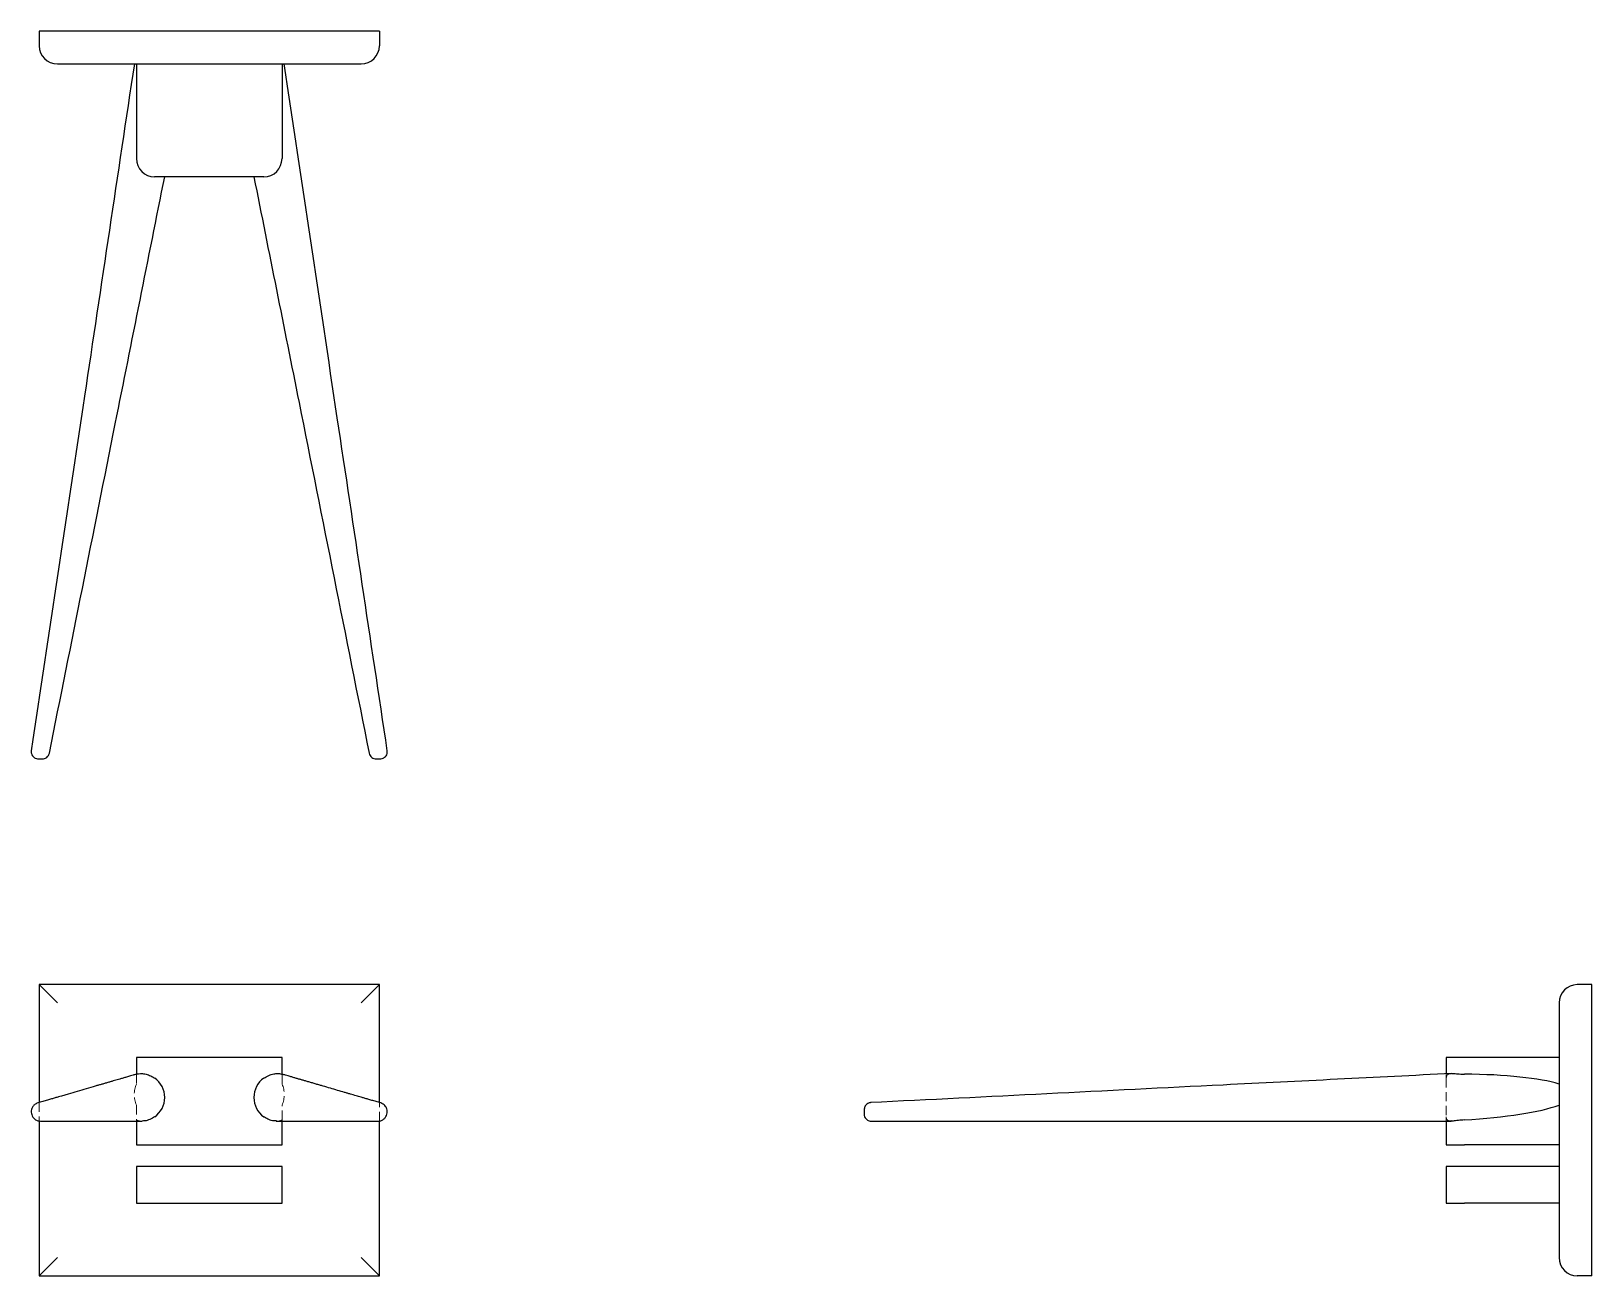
# Model space of a CAD drawing. Header units: millimetres. Extents: x 59 to 273, y 37 to 208.
import ezdxf

# ---------------------------------------------------------------- set-up
doc = ezdxf.new("R2010")
doc.units = ezdxf.units.MM
doc.linetypes.add('HIDDEN', pattern=[1.905, 1.27, -0.635])

msp = doc.modelspace()

# ---------------------------------------------------------------- linework, layer by layer
at = {"color": 7, "linetype": 'Continuous', "lineweight": 25}
for p, q in [((59.68, 208), (59.68, 206)), ((106.43, 208), (59.68, 208)), ((106.43, 208), (106.43, 206)), ((62.18, 203.5), (103.93, 203.5)), ((73.05, 203.5), (73.05, 190.5)), ((93.05, 203.5), (93.05, 190.5)), ((90.55, 188), (75.55, 188)), ((62.18, 74.5), (59.68, 77)), ((106.43, 77), (59.68, 77)), ((59.68, 77), (59.68, 60.8)), ((103.93, 74.5), (106.43, 77)), ((106.43, 60.8), (106.43, 77)), ((273, 77), (271, 77)), ((273, 37), (273, 77)), ((268.5, 74.5), (268.5, 39.5)), ((73.05, 67), (73.05, 64.7)), ((75.55, 67), (73.05, 67)), ((90.55, 67), (75.55, 67)), ((93.05, 67), (90.55, 67)), ((93.05, 64.7), (93.05, 67)), ((253, 67), (253, 64.75)), ((255.5, 67), (253, 67)), ((268.5, 67), (255.5, 67)), ((59.68, 58.28), (59.68, 37)), ((73.05, 58.25), (73.05, 55)), ((93.05, 55), (93.05, 58.25)), ((106.43, 37), (106.43, 58.27)), ((253, 58.25), (253, 55)), ((73.05, 55), (75.55, 55)), ((75.55, 55), (90.55, 55)), ((90.55, 55), (93.05, 55)), ((253, 55), (255.5, 55)), ((268.5, 55), (255.5, 55)), ((73.05, 52), (73.05, 47)), ((75.55, 52), (73.05, 52)), ((90.55, 52), (75.55, 52)), ((93.05, 52), (90.55, 52)), ((93.05, 47), (93.05, 52)), ((253, 52), (253, 47)), ((255.5, 52), (253, 52)), ((268.5, 52), (255.5, 52)), ((73.05, 47), (75.55, 47)), ((75.55, 47), (90.55, 47)), ((90.55, 47), (93.05, 47)), ((253, 47), (255.5, 47)), ((268.5, 47), (255.5, 47)), ((62.18, 39.5), (59.68, 37)), ((103.93, 39.5), (106.43, 37)), ((59.68, 37), (106.43, 37)), ((273, 37), (271, 37))]:
    msp.add_line(p, q, dxfattribs=at)
at = {"color": 7, "linetype": 'HIDDEN', "lineweight": 18}
for p, q in [((106.25, 108.01), (106.31, 108.01)), ((73.05, 64.7), (73.14, 64.72)), ((73.05, 64.7), (73.05, 63.33)), ((93, 64.72), (93.05, 64.7)), ((93.05, 63.33), (93.05, 64.7)), ((253, 64.75), (253, 64.15)), ((253, 64.15), (253, 58.85)), ((59.68, 60.8), (59.68, 58.28)), ((73.05, 60.44), (73.05, 58.42)), ((93.05, 58.42), (93.05, 60.44)), ((106.43, 58.27), (106.43, 60.8)), ((73.05, 58.42), (73.05, 58.25)), ((93.05, 58.25), (93.05, 58.42)), ((253, 58.85), (253, 58.25))]:
    msp.add_line(p, q, dxfattribs=at)
at = {"color": 7, "linetype": 'Continuous', "lineweight": 25}
for centre, radius, start, end in [((62.18, 206), 2.5, 180, 270), ((103.93, 206), 2.5, 270, 0), ((75.55, 190.5), 2.5, 180, 270), ((90.55, 190.5), 2.5, 270, 0), ((271, 74.5), 2.5, 90, 180), ((73.68, 61.5), 3.25, 305.2344, 54.7656), ((92.43, 61.5), 3.25, 125.2344, 234.7656), ((271, 39.5), 2.5, 180, 270)]:
    msp.add_arc(centre, radius, start, end, dxfattribs=at)
at = {"color": 7, "linetype": 'HIDDEN', "lineweight": 18}
for centre, start, end in [((76.39, 61.89), 156.567, 203.433), ((89.72, 61.89), 336.567, 23.433)]:
    msp.add_arc(centre, 3.64, start, end, dxfattribs=at)
at = {"color": 7, "linetype": 'Continuous', "lineweight": 25}
for start_param, end_param in [(3.607226, 4.52039), (1.753873, 2.667037)]:
    msp.add_ellipse((252.06, 61.48), major_axis=(-18.44, -0.48), ratio=0.173094, start_param=start_param, end_param=end_param, dxfattribs=at)
for points, knots in [([(72.76, 203.51), (70.47, 188.29), (65.76, 156.83), (61.04, 125.38), (58.6, 109.15)], [0, 0, 0, 0, 0.483929, 1, 1, 1, 1]), ([(107.51, 109.15), (105.22, 124.4), (100.5, 155.85), (95.78, 187.3), (93.35, 203.51)], [0, 0, 0, 0, 0.4847913, 1, 1, 1, 1]), ([(61.09, 108.81), (64.11, 123.9), (69.39, 150.29), (74.67, 176.69), (76.93, 188)], [0, 0, 0, 0, 0.571653, 1, 1, 1, 1]), ([(89.18, 187.99), (91.25, 177.66), (96.53, 151.27), (101.8, 124.87), (105.02, 108.81)], [0, 0, 0, 0, 0.3914005, 1, 1, 1, 1]), ([(58.6, 109.15), (58.6, 109.08), (58.58, 108.95), (58.63, 108.7), (58.74, 108.45), (58.94, 108.25), (59.18, 108.1), (59.41, 108.04), (59.63, 108.02), (59.76, 108.01), (59.82, 108.01), (59.84, 108.01)], [0, 0, 0, 0, 0.104784, 0.201679, 0.371751, 0.51271, 0.626357, 0.804149, 0.903204, 0.953042, 1, 1, 1, 1]), ([(59.54, 108.01), (59.55, 108.01), (59.58, 108.01), (59.63, 108.01), (59.7, 108.01), (59.76, 108.01), (59.8, 108.01), (59.82, 108.01), (59.83, 108.01)], [0, 0, 0, 0, 0.212093, 0.417194, 0.615616, 0.80892, 0.904619, 1, 1, 1, 1]), ([(59.82, 108.01), (59.84, 108.01), (59.9, 108.01), (59.99, 108.01), (60.07, 108.01), (60.09, 108.01), (60.1, 108.01)], [0, 0, 0, 0, 0.199289, 0.465937, 0.732958, 1, 1, 1, 1]), ([(60.1, 108.01), (60.21, 108.02), (60.43, 108.04), (60.73, 108.2), (60.98, 108.46), (61.05, 108.69), (61.09, 108.81)], [0, 0, 0, 0, 0.233437, 0.47859, 0.734364, 1, 1, 1, 1]), ([(105.02, 108.81), (105.05, 108.69), (105.13, 108.46), (105.37, 108.2), (105.67, 108.04), (105.89, 108.02), (106, 108.01)], [0, 0, 0, 0, 0.266653, 0.521897, 0.766418, 1, 1, 1, 1]), ([(106, 108.01), (106, 108.01), (106, 108.01), (106.03, 108.01), (106.1, 108.01), (106.19, 108.01), (106.28, 108.01), (106.33, 108.01), (106.35, 108.01)], [0, 0, 0, 0, 0.082831, 0.287341, 0.491117, 0.694789, 0.898488, 1, 1, 1, 1]), ([(106.31, 108.01), (106.32, 108.01), (106.36, 108.01), (106.48, 108.02), (106.7, 108.04), (106.93, 108.1), (107.17, 108.25), (107.37, 108.45), (107.48, 108.7), (107.52, 108.95), (107.51, 109.08), (107.51, 109.15)], [0, 0, 0, 0, 0.016868, 0.070489, 0.176144, 0.358796, 0.474633, 0.618742, 0.792909, 0.892312, 1, 1, 1, 1]), ([(106.34, 108.01), (106.36, 108.01), (106.4, 108.01), (106.47, 108.01), (106.53, 108.01), (106.56, 108.01), (106.57, 108.01), (106.58, 108.01), (106.58, 108.01), (106.58, 108.01)], [0, 0, 0, 0, 0.235652, 0.456033, 0.652644, 0.820875, 0.895483, 0.964998, 1, 1, 1, 1]), ([(73.14, 64.73), (73.1, 64.71), (72.91, 64.66), (72.61, 64.57), (72.25, 64.47), (71.95, 64.38), (71.69, 64.3), (71.45, 64.23), (71.21, 64.16), (70.98, 64.1), (70.72, 64.02), (70.4, 63.93), (70.04, 63.82), (69.65, 63.71), (69.22, 63.58), (68.77, 63.45), (68.31, 63.32), (67.85, 63.19), (67.13, 62.98), (66.15, 62.69), (64.91, 62.33), (63.99, 62.06), (63.37, 61.88), (63.05, 61.79), (62.71, 61.68), (62.32, 61.57), (61.86, 61.44), (61.36, 61.29), (60.79, 61.13), (60.16, 60.94), (59.72, 60.81), (59.5, 60.75)], [0, 0, 0, 0, 0.009438, 0.04151, 0.069373, 0.091745, 0.111299, 0.129793, 0.147273, 0.163739, 0.179192, 0.201941, 0.226357, 0.253161, 0.284529, 0.318425, 0.35249, 0.386076, 0.419183, 0.510918, 0.60235, 0.692036, 0.715147, 0.738023, 0.762337, 0.791158, 0.824551, 0.861798, 0.903455, 0.949523, 1, 1, 1, 1]), ([(73.14, 64.72), (73.15, 64.73), (73.2, 64.75), (73.56, 64.81), (74.16, 64.77), (74.85, 64.57), (75.31, 64.33), (75.53, 64.17), (75.55, 64.15)], [0, 0, 0, 0, 0.093108, 0.327381, 0.562636, 0.773387, 0.972542, 1, 1, 1, 1]), ([(90.55, 64.15), (90.78, 64.29), (91.22, 64.57), (91.91, 64.76), (92.4, 64.8), (92.78, 64.77), (92.9, 64.74), (92.98, 64.72)], [0, 0, 0, 0, 0.223544, 0.448112, 0.651397, 0.773491, 1, 1, 1, 1]), ([(106.61, 60.75), (106.4, 60.81), (105.99, 60.93), (105.41, 61.1), (104.87, 61.26), (104.39, 61.4), (103.96, 61.52), (103.58, 61.63), (103.21, 61.74), (102.84, 61.85), (102.44, 61.96), (102.05, 62.08), (101.45, 62.25), (100.67, 62.48), (99.69, 62.77), (98.87, 63.01), (98.22, 63.2), (97.72, 63.34), (97.23, 63.49), (96.74, 63.63), (96.28, 63.76), (95.85, 63.89), (95.5, 63.99), (95.23, 64.07), (95.02, 64.13), (94.81, 64.19), (94.6, 64.25), (94.37, 64.32), (94.14, 64.39), (93.85, 64.47), (93.5, 64.57), (93.2, 64.66), (93.02, 64.71), (92.98, 64.72)], [0, 0, 0, 0, 0.046913, 0.090044, 0.129393, 0.164961, 0.196748, 0.224753, 0.248976, 0.277848, 0.306705, 0.335931, 0.365526, 0.437189, 0.509087, 0.581288, 0.617167, 0.65361, 0.690614, 0.726682, 0.759559, 0.789222, 0.815897, 0.829597, 0.84414, 0.859524, 0.87575, 0.892819, 0.910831, 0.931381, 0.959267, 0.991365, 1, 1, 1, 1]), ([(253.75, 64.79), (243.29, 64.26), (216.67, 62.93), (190.06, 61.6), (173.9, 60.79)], [0, 0, 0, 0, 0.393096, 1, 1, 1, 1]), ([(253.75, 64.78), (253.79, 64.78), (253.92, 64.8), (254.32, 64.77), (254.88, 64.72), (255.33, 64.7), (255.5, 64.7)], [0, 0, 0, 0, 0.09119, 0.308255, 0.737577, 1, 1, 1, 1]), ([(59.5, 60.75), (59.42, 60.72), (59.25, 60.66), (58.99, 60.47), (58.77, 60.2), (58.62, 59.84), (58.58, 59.48), (58.65, 59.13), (58.79, 58.84), (58.98, 58.61), (59.2, 58.43), (59.5, 58.28), (59.73, 58.26), (59.86, 58.25)], [0, 0, 0, 0, 0.076559, 0.145825, 0.266127, 0.367649, 0.463439, 0.558465, 0.661609, 0.727659, 0.805348, 0.896104, 1, 1, 1, 1]), ([(106.25, 58.25), (106.33, 58.25), (106.49, 58.26), (106.78, 58.36), (107.08, 58.55), (107.34, 58.86), (107.48, 59.19), (107.53, 59.56), (107.47, 59.89), (107.35, 60.17), (107.18, 60.4), (106.94, 60.62), (106.72, 60.71), (106.61, 60.75)], [0, 0, 0, 0, 0.069921, 0.135971, 0.254915, 0.360766, 0.459411, 0.553245, 0.662317, 0.730612, 0.809149, 0.89888, 1, 1, 1, 1]), ([(173.96, 60.8), (173.88, 60.79), (173.72, 60.77), (173.48, 60.66), (173.26, 60.48), (173.12, 60.25), (173.05, 60.02), (173.03, 59.82), (173.03, 59.64), (173.03, 59.5), (173.03, 59.37), (173.03, 59.25), (173.03, 59.16), (173.03, 59.11), (173.06, 58.94), (173.14, 58.74), (173.31, 58.53), (173.48, 58.39), (173.72, 58.27), (173.91, 58.26), (174.01, 58.25)], [0, 0, 0, 0, 0.063145, 0.11954, 0.213843, 0.286814, 0.340847, 0.421475, 0.458086, 0.494311, 0.53028, 0.564699, 0.596203, 0.624873, 0.642226, 0.742259, 0.793301, 0.853154, 0.922031, 1, 1, 1, 1]), ([(59.85, 58.25), (60.07, 58.25), (60.5, 58.25), (61.11, 58.25), (61.67, 58.25), (62.17, 58.25), (62.62, 58.25), (63.02, 58.25), (63.4, 58.25), (63.79, 58.25), (64.2, 58.25), (64.61, 58.25), (65.23, 58.25), (66.05, 58.25), (67.06, 58.25), (67.91, 58.25), (68.6, 58.25), (69.11, 58.25), (69.63, 58.25), (70.13, 58.25), (70.61, 58.25), (71.06, 58.25), (71.43, 58.25), (71.71, 58.25), (71.92, 58.25), (72.14, 58.25), (72.37, 58.25), (72.6, 58.25), (72.85, 58.25), (73.14, 58.25), (73.48, 58.25), (73.72, 58.25), (73.84, 58.25)], [0, 0, 0, 0, 0.047634, 0.091427, 0.131382, 0.167496, 0.199771, 0.228206, 0.252802, 0.282117, 0.311417, 0.341093, 0.371143, 0.443906, 0.516909, 0.59022, 0.626651, 0.663653, 0.701226, 0.737848, 0.77123, 0.80135, 0.828434, 0.842345, 0.857111, 0.872731, 0.889207, 0.906539, 0.924827, 0.945692, 0.974007, 1, 1, 1, 1]), ([(75.55, 58.85), (75.34, 58.71), (74.9, 58.44), (74.26, 58.27), (73.96, 58.27), (73.84, 58.26)], [0, 0, 0, 0, 0.372668, 0.765508, 1, 1, 1, 1]), ([(92.27, 58.27), (92.15, 58.27), (91.85, 58.26), (91.26, 58.44), (90.81, 58.67), (90.59, 58.82), (90.55, 58.85)], [0, 0, 0, 0, 0.246033, 0.606332, 0.942245, 1, 1, 1, 1]), ([(92.26, 58.25), (92.38, 58.25), (92.63, 58.25), (92.97, 58.25), (93.28, 58.25), (93.55, 58.25), (93.8, 58.25), (94.05, 58.25), (94.29, 58.25), (94.56, 58.25), (94.89, 58.25), (95.27, 58.25), (95.68, 58.25), (96.12, 58.25), (96.59, 58.25), (97.07, 58.25), (97.55, 58.25), (98.3, 58.25), (99.32, 58.25), (100.61, 58.25), (101.58, 58.25), (102.22, 58.25), (102.55, 58.25), (102.91, 58.25), (103.32, 58.25), (103.79, 58.25), (104.32, 58.25), (104.91, 58.25), (105.56, 58.25), (106.02, 58.25), (106.26, 58.25)], [0, 0, 0, 0, 0.0261121, 0.0544231, 0.0771541, 0.0970221, 0.1158136, 0.1335745, 0.1503054, 0.1660066, 0.1891206, 0.2139289, 0.2411632, 0.2730354, 0.3074757, 0.3420885, 0.376214, 0.4098524, 0.5030613, 0.5959622, 0.6870884, 0.7105713, 0.7338142, 0.7585194, 0.7878033, 0.8217328, 0.8595781, 0.9019044, 0.9487117, 1, 1, 1, 1]), ([(173.96, 58.25), (189.16, 58.25), (215.75, 58.25), (242.34, 58.25), (253.74, 58.25)], [0, 0, 0, 0, 0.571259, 1, 1, 1, 1]), ([(255.5, 58.42), (255.22, 58.4), (254.67, 58.36), (254.06, 58.25), (253.81, 58.26), (253.74, 58.27)], [0, 0, 0, 0, 0.422549, 0.84479, 1, 1, 1, 1])]:
    msp.add_open_spline(points, degree=3, knots=knots, dxfattribs=at)
at = {"color": 7, "linetype": 'HIDDEN', "lineweight": 18}
for points, knots in [([(59.59, 108.01), (59.58, 108.01), (59.54, 108.01), (59.53, 108.01), (59.53, 108.01), (59.53, 108.01)], [0, 0, 0, 0, 0.489333, 0.967391, 1, 1, 1, 1]), ([(59.59, 108.01), (59.6, 108.01), (59.62, 108.01), (59.69, 108.01), (59.76, 108.01), (59.81, 108.01), (59.82, 108.01)], [0, 0, 0, 0, 0.307933, 0.61502, 0.922324, 1, 1, 1, 1]), ([(106.35, 108.01), (106.36, 108.01), (106.41, 108.01), (106.48, 108.01), (106.5, 108.01), (106.51, 108.01)], [0, 0, 0, 0, 0.199157, 0.598873, 1, 1, 1, 1]), ([(106.58, 108.01), (106.58, 108.01), (106.58, 108.01), (106.58, 108.01), (106.57, 108.01), (106.55, 108.01), (106.52, 108.01), (106.51, 108.01)], [0, 0, 0, 0, 0.078532, 0.242719, 0.411188, 0.590334, 1, 1, 1, 1]), ([(253, 64.15), (253.02, 64.29), (253.05, 64.56), (253.32, 64.75), (253.63, 64.77), (253.75, 64.78)], [0, 0, 0, 0, 0.372509, 0.746725, 1, 1, 1, 1]), ([(73.84, 58.26), (73.77, 58.26), (73.51, 58.24), (73.21, 58.33), (73.06, 58.4), (73.06, 58.42), (73.05, 58.42)], [0, 0, 0, 0, 0.134168, 0.50233, 0.909212, 1, 1, 1, 1]), ([(93.05, 58.42), (93.02, 58.4), (92.97, 58.36), (92.65, 58.24), (92.35, 58.26), (92.27, 58.27)], [0, 0, 0, 0, 0.416604, 0.832905, 1, 1, 1, 1]), ([(253.74, 58.27), (253.62, 58.27), (253.32, 58.26), (253.08, 58.44), (253, 58.67), (253, 58.82), (253, 58.85)], [0, 0, 0, 0, 0.256383, 0.611737, 0.943038, 1, 1, 1, 1])]:
    msp.add_open_spline(points, degree=3, knots=knots, dxfattribs=at)

doc.saveas('drawing.dxf')
